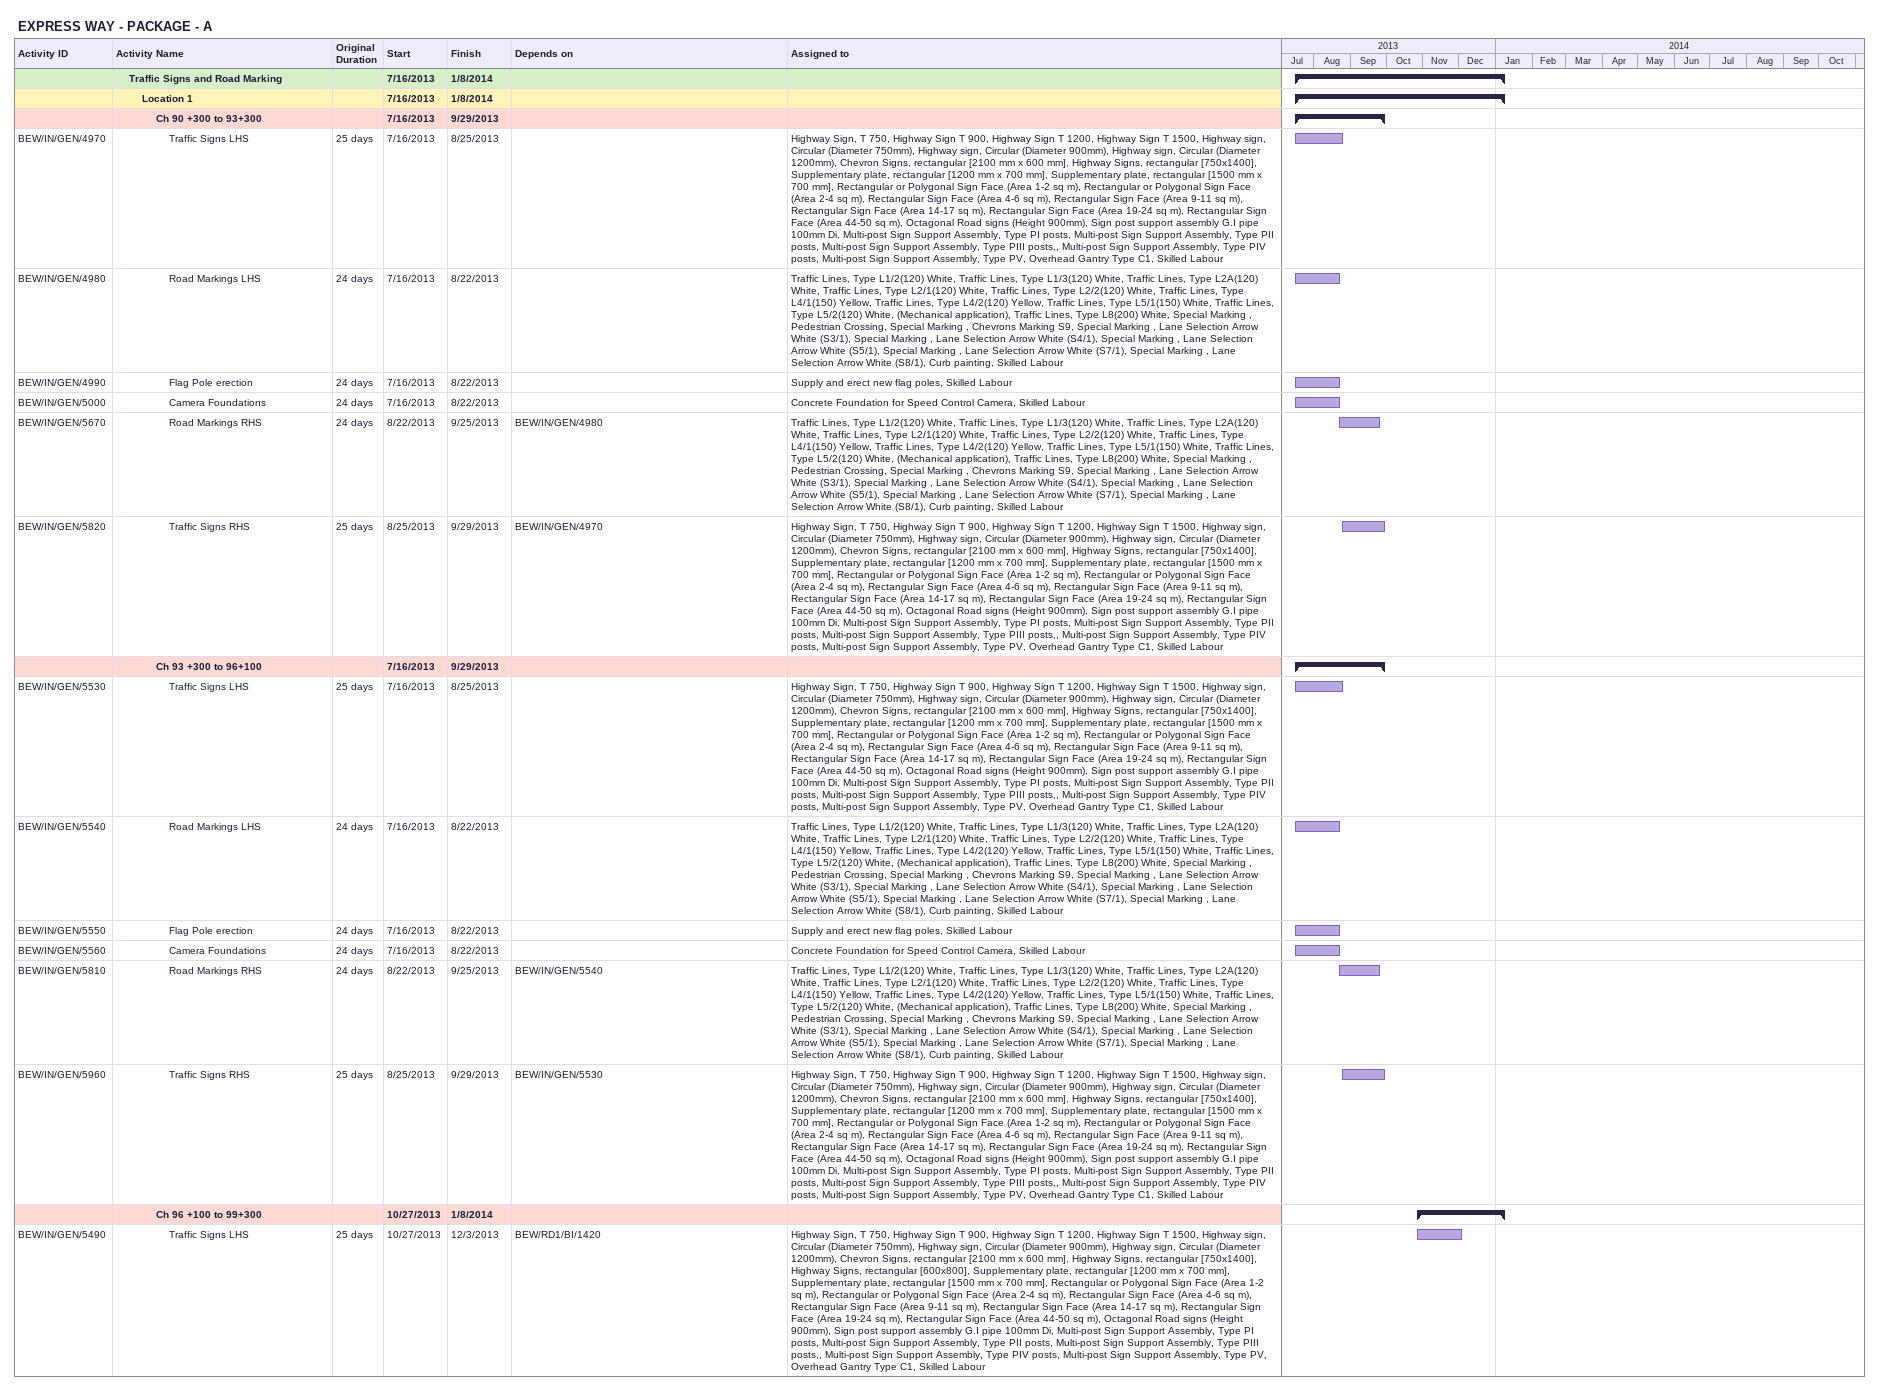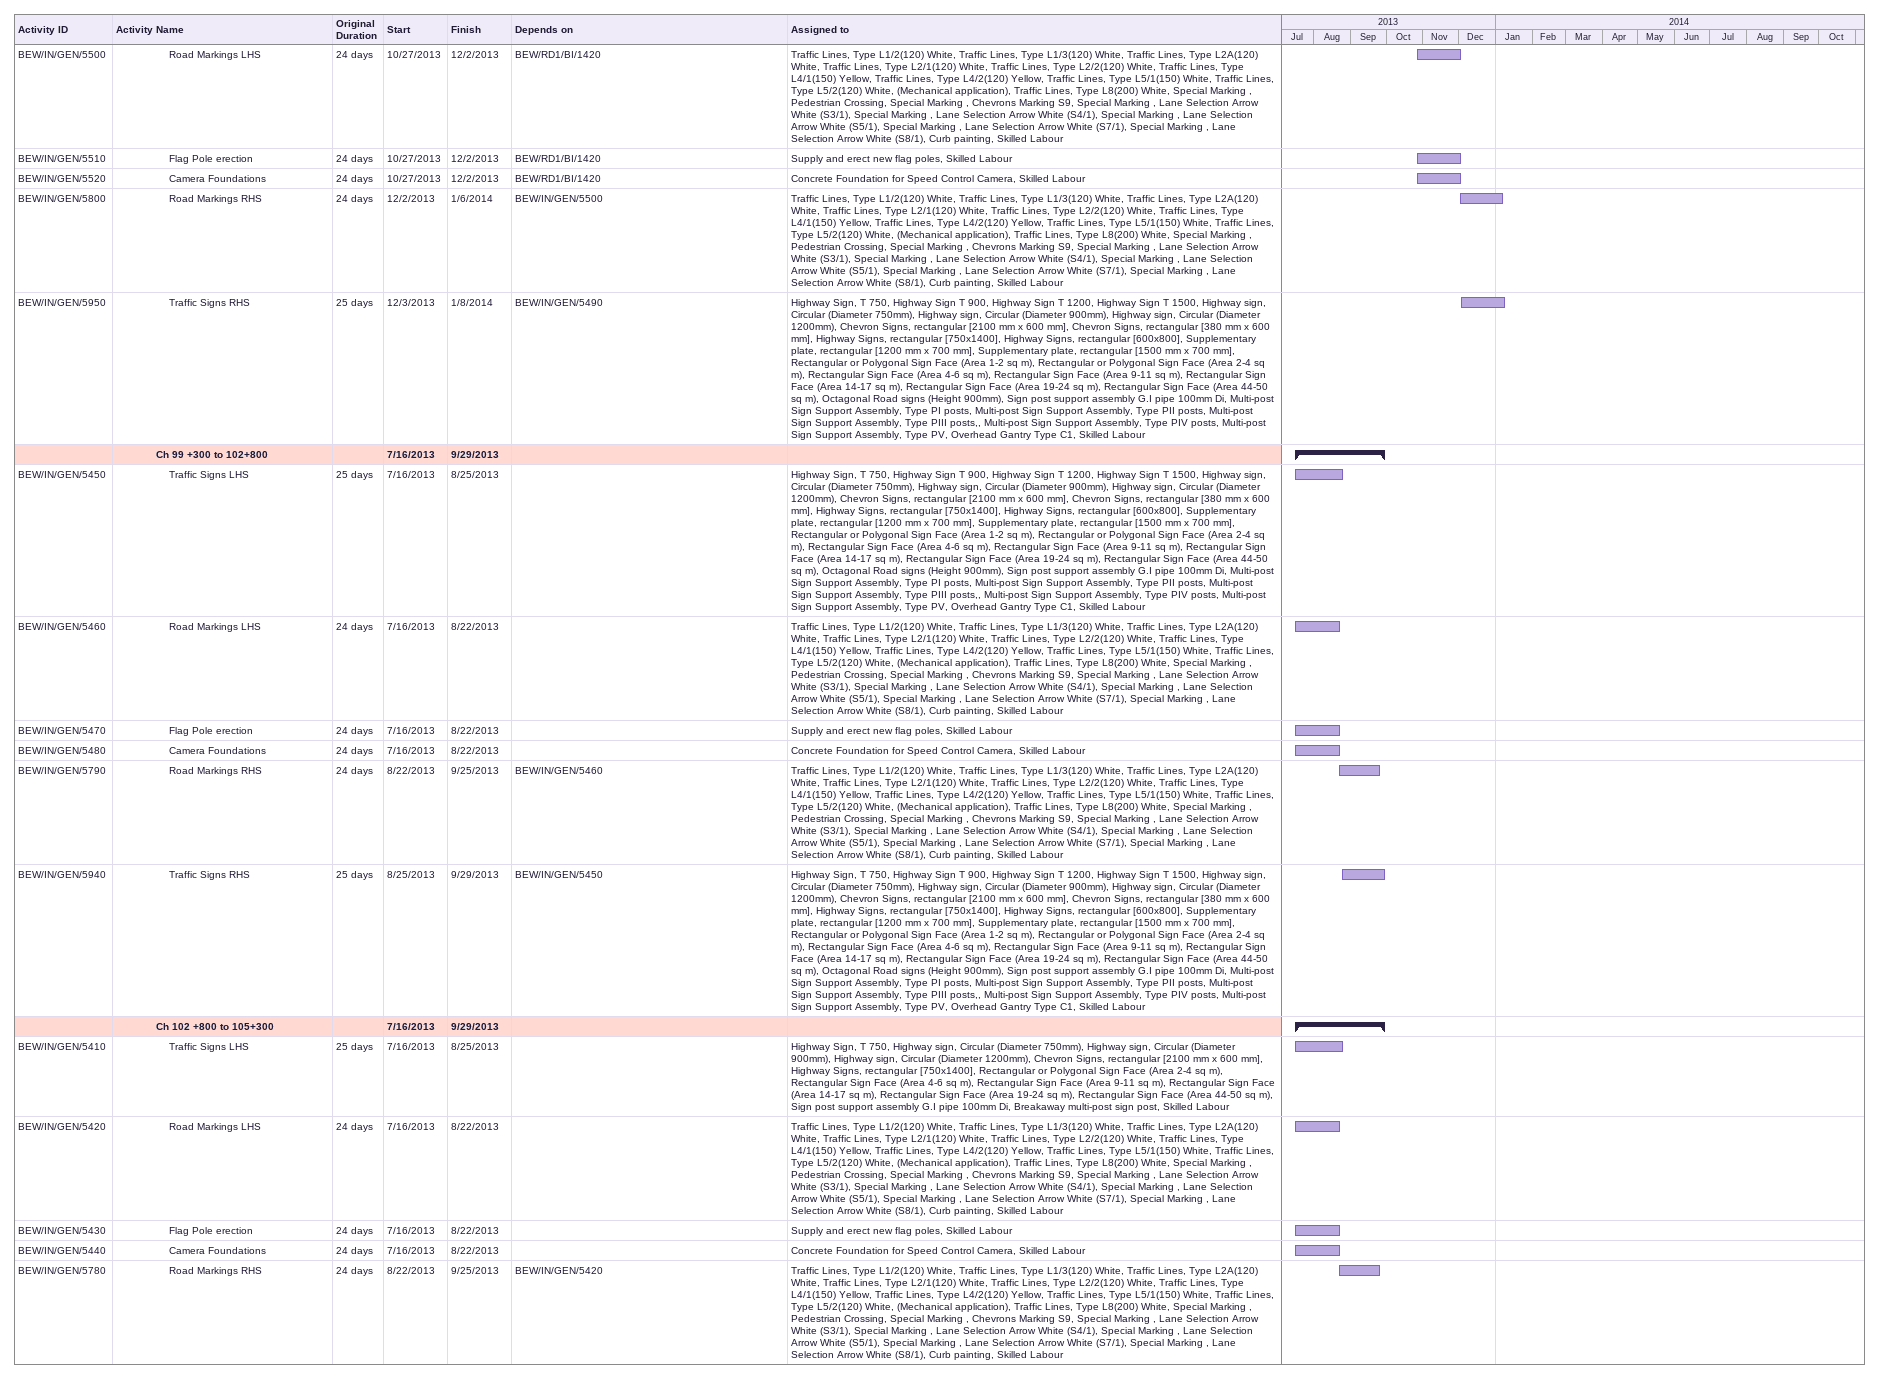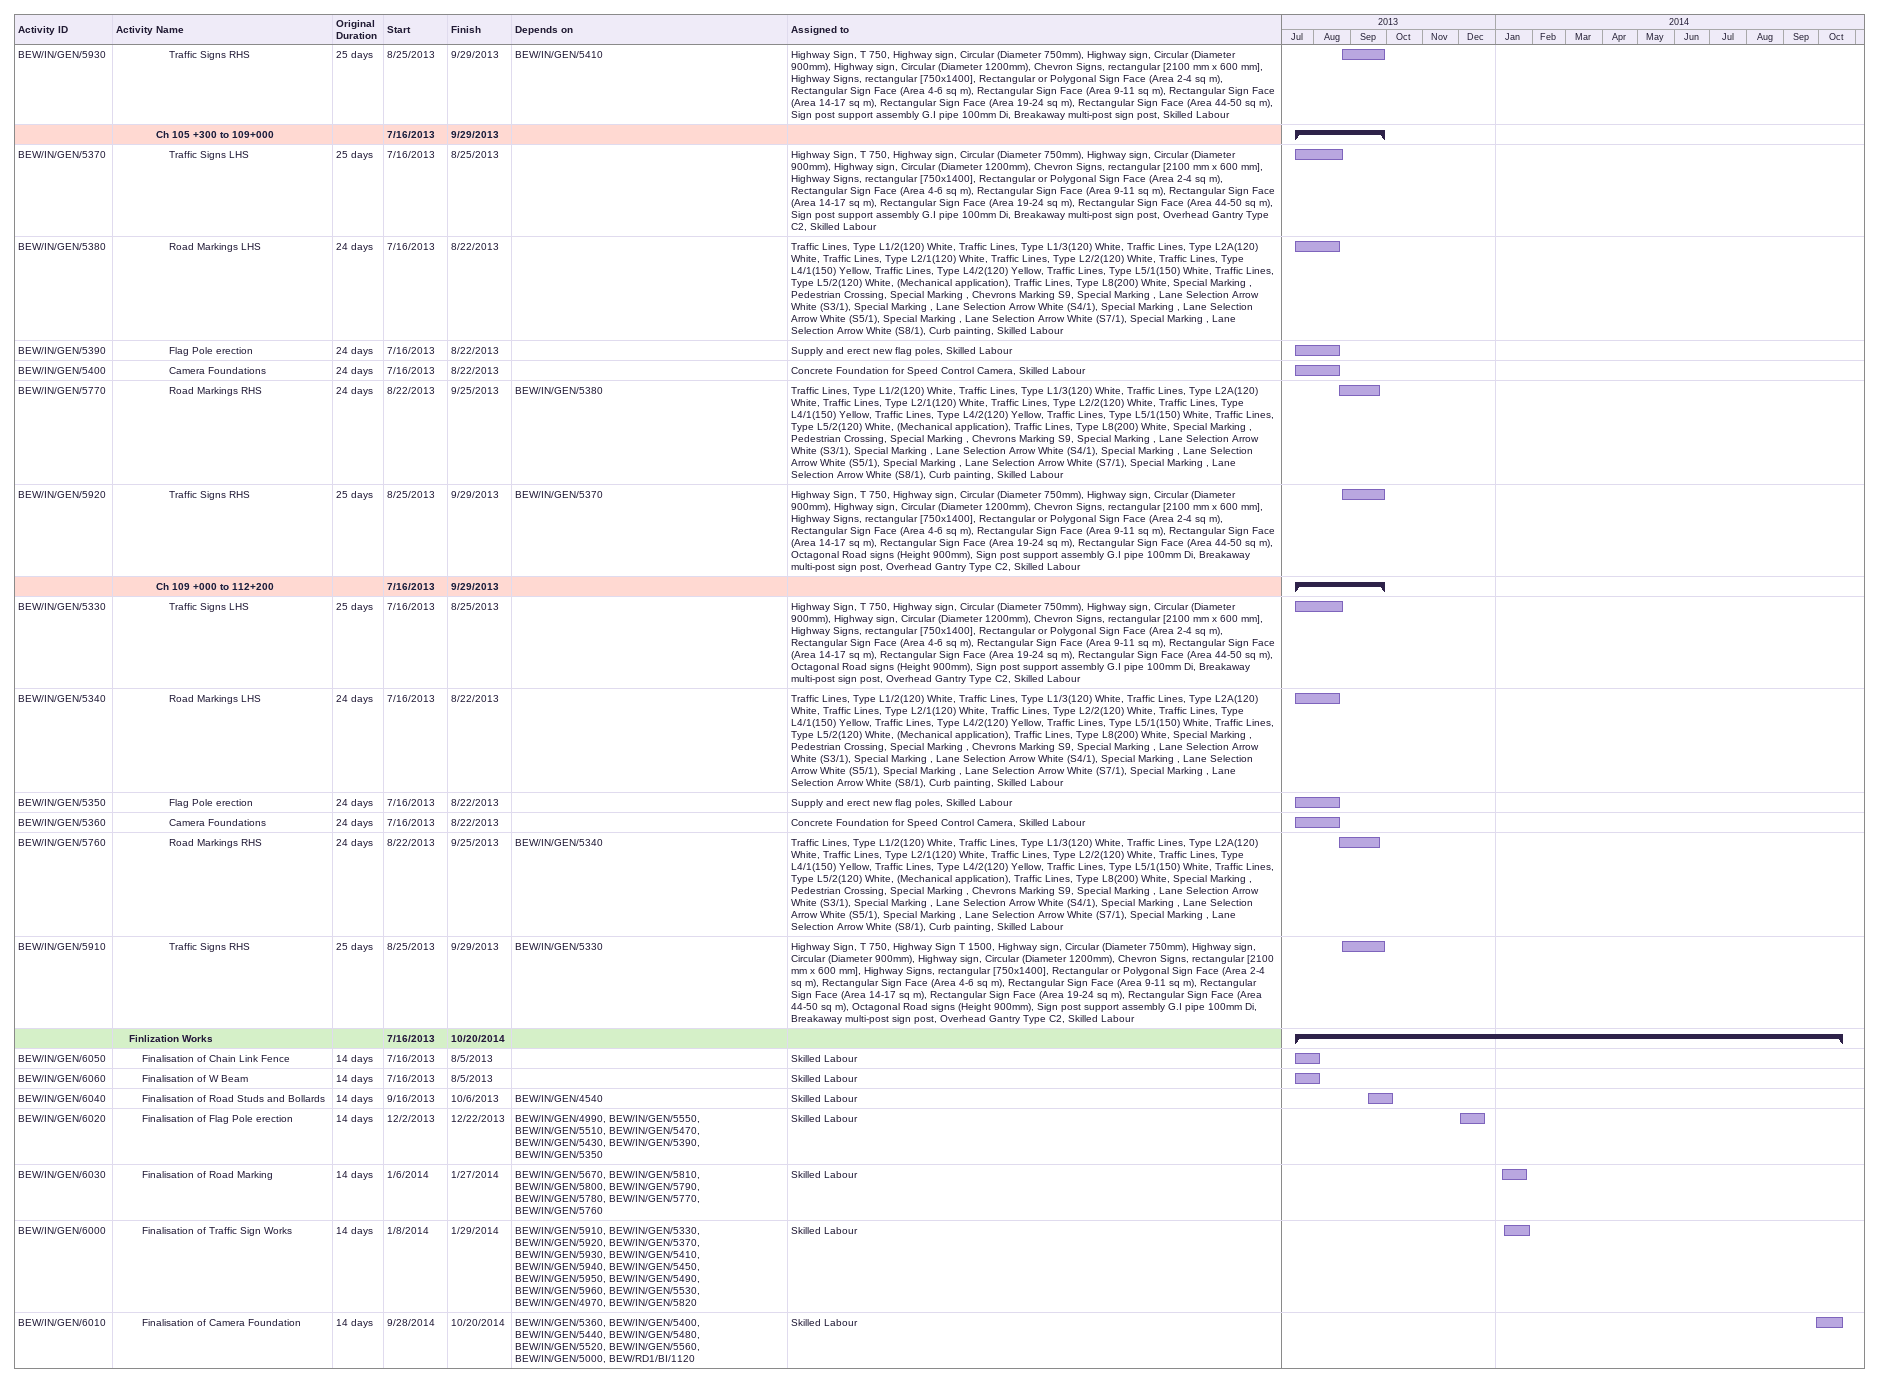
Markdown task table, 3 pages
EXPRESS WAY - PACKAGE - A

| ID | Level | Task | Original duration | Start | Finish | Predecessors | Resources |
|---|---|---|---|---|---|---|---|
|  | 2 | **Traffic Signs and Road Marking** |  | 2013-07-16 | 2014-01-08 |  |  |
|  | 3 | **Location 1** |  | 2013-07-16 | 2014-01-08 |  |  |
|  | 4 | **Ch 90 +300 to 93+300** |  | 2013-07-16 | 2013-09-29 |  |  |
| BEW/IN/GEN/4970 | 5 | Traffic Signs LHS | 25d | 2013-07-16 | 2013-08-25 |  | Highway Sign, T 750, Highway Sign T 900, Highway Sign T 1200, Highway Sign T 1500, Highway sign, Circular (Diameter 750mm), Highway sign, Circular (Diameter 900mm), Highway sign, Circular (Diameter 1200mm), Chevron Signs, rectangular [2100 mm x 600 mm], Highway Signs, rectangular [750x1400], Supplementary plate, rectangular [1200 mm x 700 mm], Supplementary plate, rectangular [1500 mm x 700 mm], Rectangular or Polygonal Sign Face (Area 1-2 sq m), Rectangular or Polygonal Sign Face (Area 2-4 sq m), Rectangular Sign Face (Area 4-6 sq m), Rectangular Sign Face (Area 9-11 sq m), Rectangular Sign Face (Area 14-17 sq m), Rectangular Sign Face (Area 19-24 sq m), Rectangular Sign Face (Area 44-50 sq m), Octagonal Road signs (Height 900mm), Sign post support assembly G.I pipe 100mm Di, Multi-post Sign Support Assembly, Type PI posts, Multi-post Sign Support Assembly, Type PII posts, Multi-post Sign Support Assembly, Type PIII posts,, Multi-post Sign Support Assembly, Type PIV posts, Multi-post Sign Support Assembly, Type PV, Overhead Gantry Type C1, Skilled Labour |
| BEW/IN/GEN/4980 | 5 | Road Markings LHS | 24d | 2013-07-16 | 2013-08-22 |  | Traffic Lines, Type L1/2(120) White, Traffic Lines, Type L1/3(120) White, Traffic Lines, Type L2A(120) White, Traffic Lines, Type L2/1(120) White, Traffic Lines, Type L2/2(120) White, Traffic Lines, Type L4/1(150) Yellow, Traffic Lines, Type L4/2(120) Yellow, Traffic Lines, Type L5/1(150) White, Traffic Lines, Type L5/2(120) White, (Mechanical application), Traffic Lines, Type L8(200) White, Special Marking , Pedestrian Crossing, Special Marking , Chevrons Marking S9, Special Marking , Lane Selection Arrow White (S3/1), Special Marking , Lane Selection Arrow White (S4/1), Special Marking , Lane Selection Arrow White (S5/1), Special Marking , Lane Selection Arrow White (S7/1), Special Marking , Lane Selection Arrow White (S8/1), Curb painting, Skilled Labour |
| BEW/IN/GEN/4990 | 5 | Flag Pole erection | 24d | 2013-07-16 | 2013-08-22 |  | Supply and erect new flag poles, Skilled Labour |
| BEW/IN/GEN/5000 | 5 | Camera Foundations | 24d | 2013-07-16 | 2013-08-22 |  | Concrete Foundation for Speed Control Camera, Skilled Labour |
| BEW/IN/GEN/5670 | 5 | Road Markings RHS | 24d | 2013-08-22 | 2013-09-25 | BEW/IN/GEN/4980 | Traffic Lines, Type L1/2(120) White, Traffic Lines, Type L1/3(120) White, Traffic Lines, Type L2A(120) White, Traffic Lines, Type L2/1(120) White, Traffic Lines, Type L2/2(120) White, Traffic Lines, Type L4/1(150) Yellow, Traffic Lines, Type L4/2(120) Yellow, Traffic Lines, Type L5/1(150) White, Traffic Lines, Type L5/2(120) White, (Mechanical application), Traffic Lines, Type L8(200) White, Special Marking , Pedestrian Crossing, Special Marking , Chevrons Marking S9, Special Marking , Lane Selection Arrow White (S3/1), Special Marking , Lane Selection Arrow White (S4/1), Special Marking , Lane Selection Arrow White (S5/1), Special Marking , Lane Selection Arrow White (S7/1), Special Marking , Lane Selection Arrow White (S8/1), Curb painting, Skilled Labour |
| BEW/IN/GEN/5820 | 5 | Traffic Signs RHS | 25d | 2013-08-25 | 2013-09-29 | BEW/IN/GEN/4970 | Highway Sign, T 750, Highway Sign T 900, Highway Sign T 1200, Highway Sign T 1500, Highway sign, Circular (Diameter 750mm), Highway sign, Circular (Diameter 900mm), Highway sign, Circular (Diameter 1200mm), Chevron Signs, rectangular [2100 mm x 600 mm], Highway Signs, rectangular [750x1400], Supplementary plate, rectangular [1200 mm x 700 mm], Supplementary plate, rectangular [1500 mm x 700 mm], Rectangular or Polygonal Sign Face (Area 1-2 sq m), Rectangular or Polygonal Sign Face (Area 2-4 sq m), Rectangular Sign Face (Area 4-6 sq m), Rectangular Sign Face (Area 9-11 sq m), Rectangular Sign Face (Area 14-17 sq m), Rectangular Sign Face (Area 19-24 sq m), Rectangular Sign Face (Area 44-50 sq m), Octagonal Road signs (Height 900mm), Sign post support assembly G.I pipe 100mm Di, Multi-post Sign Support Assembly, Type PI posts, Multi-post Sign Support Assembly, Type PII posts, Multi-post Sign Support Assembly, Type PIII posts,, Multi-post Sign Support Assembly, Type PIV posts, Multi-post Sign Support Assembly, Type PV, Overhead Gantry Type C1, Skilled Labour |
|  | 4 | **Ch 93 +300 to 96+100** |  | 2013-07-16 | 2013-09-29 |  |  |
| BEW/IN/GEN/5530 | 5 | Traffic Signs LHS | 25d | 2013-07-16 | 2013-08-25 |  | Highway Sign, T 750, Highway Sign T 900, Highway Sign T 1200, Highway Sign T 1500, Highway sign, Circular (Diameter 750mm), Highway sign, Circular (Diameter 900mm), Highway sign, Circular (Diameter 1200mm), Chevron Signs, rectangular [2100 mm x 600 mm], Highway Signs, rectangular [750x1400], Supplementary plate, rectangular [1200 mm x 700 mm], Supplementary plate, rectangular [1500 mm x 700 mm], Rectangular or Polygonal Sign Face (Area 1-2 sq m), Rectangular or Polygonal Sign Face (Area 2-4 sq m), Rectangular Sign Face (Area 4-6 sq m), Rectangular Sign Face (Area 9-11 sq m), Rectangular Sign Face (Area 14-17 sq m), Rectangular Sign Face (Area 19-24 sq m), Rectangular Sign Face (Area 44-50 sq m), Octagonal Road signs (Height 900mm), Sign post support assembly G.I pipe 100mm Di, Multi-post Sign Support Assembly, Type PI posts, Multi-post Sign Support Assembly, Type PII posts, Multi-post Sign Support Assembly, Type PIII posts,, Multi-post Sign Support Assembly, Type PIV posts, Multi-post Sign Support Assembly, Type PV, Overhead Gantry Type C1, Skilled Labour |
| BEW/IN/GEN/5540 | 5 | Road Markings LHS | 24d | 2013-07-16 | 2013-08-22 |  | Traffic Lines, Type L1/2(120) White, Traffic Lines, Type L1/3(120) White, Traffic Lines, Type L2A(120) White, Traffic Lines, Type L2/1(120) White, Traffic Lines, Type L2/2(120) White, Traffic Lines, Type L4/1(150) Yellow, Traffic Lines, Type L4/2(120) Yellow, Traffic Lines, Type L5/1(150) White, Traffic Lines, Type L5/2(120) White, (Mechanical application), Traffic Lines, Type L8(200) White, Special Marking , Pedestrian Crossing, Special Marking , Chevrons Marking S9, Special Marking , Lane Selection Arrow White (S3/1), Special Marking , Lane Selection Arrow White (S4/1), Special Marking , Lane Selection Arrow White (S5/1), Special Marking , Lane Selection Arrow White (S7/1), Special Marking , Lane Selection Arrow White (S8/1), Curb painting, Skilled Labour |
| BEW/IN/GEN/5550 | 5 | Flag Pole erection | 24d | 2013-07-16 | 2013-08-22 |  | Supply and erect new flag poles, Skilled Labour |
| BEW/IN/GEN/5560 | 5 | Camera Foundations | 24d | 2013-07-16 | 2013-08-22 |  | Concrete Foundation for Speed Control Camera, Skilled Labour |
| BEW/IN/GEN/5810 | 5 | Road Markings RHS | 24d | 2013-08-22 | 2013-09-25 | BEW/IN/GEN/5540 | Traffic Lines, Type L1/2(120) White, Traffic Lines, Type L1/3(120) White, Traffic Lines, Type L2A(120) White, Traffic Lines, Type L2/1(120) White, Traffic Lines, Type L2/2(120) White, Traffic Lines, Type L4/1(150) Yellow, Traffic Lines, Type L4/2(120) Yellow, Traffic Lines, Type L5/1(150) White, Traffic Lines, Type L5/2(120) White, (Mechanical application), Traffic Lines, Type L8(200) White, Special Marking , Pedestrian Crossing, Special Marking , Chevrons Marking S9, Special Marking , Lane Selection Arrow White (S3/1), Special Marking , Lane Selection Arrow White (S4/1), Special Marking , Lane Selection Arrow White (S5/1), Special Marking , Lane Selection Arrow White (S7/1), Special Marking , Lane Selection Arrow White (S8/1), Curb painting, Skilled Labour |
| BEW/IN/GEN/5960 | 5 | Traffic Signs RHS | 25d | 2013-08-25 | 2013-09-29 | BEW/IN/GEN/5530 | Highway Sign, T 750, Highway Sign T 900, Highway Sign T 1200, Highway Sign T 1500, Highway sign, Circular (Diameter 750mm), Highway sign, Circular (Diameter 900mm), Highway sign, Circular (Diameter 1200mm), Chevron Signs, rectangular [2100 mm x 600 mm], Highway Signs, rectangular [750x1400], Supplementary plate, rectangular [1200 mm x 700 mm], Supplementary plate, rectangular [1500 mm x 700 mm], Rectangular or Polygonal Sign Face (Area 1-2 sq m), Rectangular or Polygonal Sign Face (Area 2-4 sq m), Rectangular Sign Face (Area 4-6 sq m), Rectangular Sign Face (Area 9-11 sq m), Rectangular Sign Face (Area 14-17 sq m), Rectangular Sign Face (Area 19-24 sq m), Rectangular Sign Face (Area 44-50 sq m), Octagonal Road signs (Height 900mm), Sign post support assembly G.I pipe 100mm Di, Multi-post Sign Support Assembly, Type PI posts, Multi-post Sign Support Assembly, Type PII posts, Multi-post Sign Support Assembly, Type PIII posts,, Multi-post Sign Support Assembly, Type PIV posts, Multi-post Sign Support Assembly, Type PV, Overhead Gantry Type C1, Skilled Labour |
|  | 4 | **Ch 96 +100 to 99+300** |  | 2013-10-27 | 2014-01-08 |  |  |
| BEW/IN/GEN/5490 | 5 | Traffic Signs LHS | 25d | 2013-10-27 | 2013-12-03 | BEW/RD1/BI/1420 | Highway Sign, T 750, Highway Sign T 900, Highway Sign T 1200, Highway Sign T 1500, Highway sign, Circular (Diameter 750mm), Highway sign, Circular (Diameter 900mm), Highway sign, Circular (Diameter 1200mm), Chevron Signs, rectangular [2100 mm x 600 mm], Highway Signs, rectangular [750x1400], Highway Signs, rectangular [600x800], Supplementary plate, rectangular [1200 mm x 700 mm], Supplementary plate, rectangular [1500 mm x 700 mm], Rectangular or Polygonal Sign Face (Area 1-2 sq m), Rectangular or Polygonal Sign Face (Area 2-4 sq m), Rectangular Sign Face (Area 4-6 sq m), Rectangular Sign Face (Area 9-11 sq m), Rectangular Sign Face (Area 14-17 sq m), Rectangular Sign Face (Area 19-24 sq m), Rectangular Sign Face (Area 44-50 sq m), Octagonal Road signs (Height 900mm), Sign post support assembly G.I pipe 100mm Di, Multi-post Sign Support Assembly, Type PI posts, Multi-post Sign Support Assembly, Type PII posts, Multi-post Sign Support Assembly, Type PIII posts,, Multi-post Sign Support Assembly, Type PIV posts, Multi-post Sign Support Assembly, Type PV, Overhead Gantry Type C1, Skilled Labour |
| BEW/IN/GEN/5500 | 5 | Road Markings LHS | 24d | 2013-10-27 | 2013-12-02 | BEW/RD1/BI/1420 | Traffic Lines, Type L1/2(120) White, Traffic Lines, Type L1/3(120) White, Traffic Lines, Type L2A(120) White, Traffic Lines, Type L2/1(120) White, Traffic Lines, Type L2/2(120) White, Traffic Lines, Type L4/1(150) Yellow, Traffic Lines, Type L4/2(120) Yellow, Traffic Lines, Type L5/1(150) White, Traffic Lines, Type L5/2(120) White, (Mechanical application), Traffic Lines, Type L8(200) White, Special Marking , Pedestrian Crossing, Special Marking , Chevrons Marking S9, Special Marking , Lane Selection Arrow White (S3/1), Special Marking , Lane Selection Arrow White (S4/1), Special Marking , Lane Selection Arrow White (S5/1), Special Marking , Lane Selection Arrow White (S7/1), Special Marking , Lane Selection Arrow White (S8/1), Curb painting, Skilled Labour |
| BEW/IN/GEN/5510 | 5 | Flag Pole erection | 24d | 2013-10-27 | 2013-12-02 | BEW/RD1/BI/1420 | Supply and erect new flag poles, Skilled Labour |
| BEW/IN/GEN/5520 | 5 | Camera Foundations | 24d | 2013-10-27 | 2013-12-02 | BEW/RD1/BI/1420 | Concrete Foundation for Speed Control Camera, Skilled Labour |
| BEW/IN/GEN/5800 | 5 | Road Markings RHS | 24d | 2013-12-02 | 2014-01-06 | BEW/IN/GEN/5500 | Traffic Lines, Type L1/2(120) White, Traffic Lines, Type L1/3(120) White, Traffic Lines, Type L2A(120) White, Traffic Lines, Type L2/1(120) White, Traffic Lines, Type L2/2(120) White, Traffic Lines, Type L4/1(150) Yellow, Traffic Lines, Type L4/2(120) Yellow, Traffic Lines, Type L5/1(150) White, Traffic Lines, Type L5/2(120) White, (Mechanical application), Traffic Lines, Type L8(200) White, Special Marking , Pedestrian Crossing, Special Marking , Chevrons Marking S9, Special Marking , Lane Selection Arrow White (S3/1), Special Marking , Lane Selection Arrow White (S4/1), Special Marking , Lane Selection Arrow White (S5/1), Special Marking , Lane Selection Arrow White (S7/1), Special Marking , Lane Selection Arrow White (S8/1), Curb painting, Skilled Labour |
| BEW/IN/GEN/5950 | 5 | Traffic Signs RHS | 25d | 2013-12-03 | 2014-01-08 | BEW/IN/GEN/5490 | Highway Sign, T 750, Highway Sign T 900, Highway Sign T 1200, Highway Sign T 1500, Highway sign, Circular (Diameter 750mm), Highway sign, Circular (Diameter 900mm), Highway sign, Circular (Diameter 1200mm), Chevron Signs, rectangular [2100 mm x 600 mm], Chevron Signs, rectangular [380 mm x 600 mm], Highway Signs, rectangular [750x1400], Highway Signs, rectangular [600x800], Supplementary plate, rectangular [1200 mm x 700 mm], Supplementary plate, rectangular [1500 mm x 700 mm], Rectangular or Polygonal Sign Face (Area 1-2 sq m), Rectangular or Polygonal Sign Face (Area 2-4 sq m), Rectangular Sign Face (Area 4-6 sq m), Rectangular Sign Face (Area 9-11 sq m), Rectangular Sign Face (Area 14-17 sq m), Rectangular Sign Face (Area 19-24 sq m), Rectangular Sign Face (Area 44-50 sq m), Octagonal Road signs (Height 900mm), Sign post support assembly G.I pipe 100mm Di, Multi-post Sign Support Assembly, Type PI posts, Multi-post Sign Support Assembly, Type PII posts, Multi-post Sign Support Assembly, Type PIII posts,, Multi-post Sign Support Assembly, Type PIV posts, Multi-post Sign Support Assembly, Type PV, Overhead Gantry Type C1, Skilled Labour |
|  | 4 | **Ch 99 +300 to 102+800** |  | 2013-07-16 | 2013-09-29 |  |  |
| BEW/IN/GEN/5450 | 5 | Traffic Signs LHS | 25d | 2013-07-16 | 2013-08-25 |  | Highway Sign, T 750, Highway Sign T 900, Highway Sign T 1200, Highway Sign T 1500, Highway sign, Circular (Diameter 750mm), Highway sign, Circular (Diameter 900mm), Highway sign, Circular (Diameter 1200mm), Chevron Signs, rectangular [2100 mm x 600 mm], Chevron Signs, rectangular [380 mm x 600 mm], Highway Signs, rectangular [750x1400], Highway Signs, rectangular [600x800], Supplementary plate, rectangular [1200 mm x 700 mm], Supplementary plate, rectangular [1500 mm x 700 mm], Rectangular or Polygonal Sign Face (Area 1-2 sq m), Rectangular or Polygonal Sign Face (Area 2-4 sq m), Rectangular Sign Face (Area 4-6 sq m), Rectangular Sign Face (Area 9-11 sq m), Rectangular Sign Face (Area 14-17 sq m), Rectangular Sign Face (Area 19-24 sq m), Rectangular Sign Face (Area 44-50 sq m), Octagonal Road signs (Height 900mm), Sign post support assembly G.I pipe 100mm Di, Multi-post Sign Support Assembly, Type PI posts, Multi-post Sign Support Assembly, Type PII posts, Multi-post Sign Support Assembly, Type PIII posts,, Multi-post Sign Support Assembly, Type PIV posts, Multi-post Sign Support Assembly, Type PV, Overhead Gantry Type C1, Skilled Labour |
| BEW/IN/GEN/5460 | 5 | Road Markings LHS | 24d | 2013-07-16 | 2013-08-22 |  | Traffic Lines, Type L1/2(120) White, Traffic Lines, Type L1/3(120) White, Traffic Lines, Type L2A(120) White, Traffic Lines, Type L2/1(120) White, Traffic Lines, Type L2/2(120) White, Traffic Lines, Type L4/1(150) Yellow, Traffic Lines, Type L4/2(120) Yellow, Traffic Lines, Type L5/1(150) White, Traffic Lines, Type L5/2(120) White, (Mechanical application), Traffic Lines, Type L8(200) White, Special Marking , Pedestrian Crossing, Special Marking , Chevrons Marking S9, Special Marking , Lane Selection Arrow White (S3/1), Special Marking , Lane Selection Arrow White (S4/1), Special Marking , Lane Selection Arrow White (S5/1), Special Marking , Lane Selection Arrow White (S7/1), Special Marking , Lane Selection Arrow White (S8/1), Curb painting, Skilled Labour |
| BEW/IN/GEN/5470 | 5 | Flag Pole erection | 24d | 2013-07-16 | 2013-08-22 |  | Supply and erect new flag poles, Skilled Labour |
| BEW/IN/GEN/5480 | 5 | Camera Foundations | 24d | 2013-07-16 | 2013-08-22 |  | Concrete Foundation for Speed Control Camera, Skilled Labour |
| BEW/IN/GEN/5790 | 5 | Road Markings RHS | 24d | 2013-08-22 | 2013-09-25 | BEW/IN/GEN/5460 | Traffic Lines, Type L1/2(120) White, Traffic Lines, Type L1/3(120) White, Traffic Lines, Type L2A(120) White, Traffic Lines, Type L2/1(120) White, Traffic Lines, Type L2/2(120) White, Traffic Lines, Type L4/1(150) Yellow, Traffic Lines, Type L4/2(120) Yellow, Traffic Lines, Type L5/1(150) White, Traffic Lines, Type L5/2(120) White, (Mechanical application), Traffic Lines, Type L8(200) White, Special Marking , Pedestrian Crossing, Special Marking , Chevrons Marking S9, Special Marking , Lane Selection Arrow White (S3/1), Special Marking , Lane Selection Arrow White (S4/1), Special Marking , Lane Selection Arrow White (S5/1), Special Marking , Lane Selection Arrow White (S7/1), Special Marking , Lane Selection Arrow White (S8/1), Curb painting, Skilled Labour |
| BEW/IN/GEN/5940 | 5 | Traffic Signs RHS | 25d | 2013-08-25 | 2013-09-29 | BEW/IN/GEN/5450 | Highway Sign, T 750, Highway Sign T 900, Highway Sign T 1200, Highway Sign T 1500, Highway sign, Circular (Diameter 750mm), Highway sign, Circular (Diameter 900mm), Highway sign, Circular (Diameter 1200mm), Chevron Signs, rectangular [2100 mm x 600 mm], Chevron Signs, rectangular [380 mm x 600 mm], Highway Signs, rectangular [750x1400], Highway Signs, rectangular [600x800], Supplementary plate, rectangular [1200 mm x 700 mm], Supplementary plate, rectangular [1500 mm x 700 mm], Rectangular or Polygonal Sign Face (Area 1-2 sq m), Rectangular or Polygonal Sign Face (Area 2-4 sq m), Rectangular Sign Face (Area 4-6 sq m), Rectangular Sign Face (Area 9-11 sq m), Rectangular Sign Face (Area 14-17 sq m), Rectangular Sign Face (Area 19-24 sq m), Rectangular Sign Face (Area 44-50 sq m), Octagonal Road signs (Height 900mm), Sign post support assembly G.I pipe 100mm Di, Multi-post Sign Support Assembly, Type PI posts, Multi-post Sign Support Assembly, Type PII posts, Multi-post Sign Support Assembly, Type PIII posts,, Multi-post Sign Support Assembly, Type PIV posts, Multi-post Sign Support Assembly, Type PV, Overhead Gantry Type C1, Skilled Labour |
|  | 4 | **Ch 102 +800 to 105+300** |  | 2013-07-16 | 2013-09-29 |  |  |
| BEW/IN/GEN/5410 | 5 | Traffic Signs LHS | 25d | 2013-07-16 | 2013-08-25 |  | Highway Sign, T 750, Highway sign, Circular (Diameter 750mm), Highway sign, Circular (Diameter 900mm), Highway sign, Circular (Diameter 1200mm), Chevron Signs, rectangular [2100 mm x 600 mm], Highway Signs, rectangular [750x1400], Rectangular or Polygonal Sign Face (Area 2-4 sq m), Rectangular Sign Face (Area 4-6 sq m), Rectangular Sign Face (Area 9-11 sq m), Rectangular Sign Face (Area 14-17 sq m), Rectangular Sign Face (Area 19-24 sq m), Rectangular Sign Face (Area 44-50 sq m), Sign post support assembly G.I pipe 100mm Di, Breakaway multi-post sign post, Skilled Labour |
| BEW/IN/GEN/5420 | 5 | Road Markings LHS | 24d | 2013-07-16 | 2013-08-22 |  | Traffic Lines, Type L1/2(120) White, Traffic Lines, Type L1/3(120) White, Traffic Lines, Type L2A(120) White, Traffic Lines, Type L2/1(120) White, Traffic Lines, Type L2/2(120) White, Traffic Lines, Type L4/1(150) Yellow, Traffic Lines, Type L4/2(120) Yellow, Traffic Lines, Type L5/1(150) White, Traffic Lines, Type L5/2(120) White, (Mechanical application), Traffic Lines, Type L8(200) White, Special Marking , Pedestrian Crossing, Special Marking , Chevrons Marking S9, Special Marking , Lane Selection Arrow White (S3/1), Special Marking , Lane Selection Arrow White (S4/1), Special Marking , Lane Selection Arrow White (S5/1), Special Marking , Lane Selection Arrow White (S7/1), Special Marking , Lane Selection Arrow White (S8/1), Curb painting, Skilled Labour |
| BEW/IN/GEN/5430 | 5 | Flag Pole erection | 24d | 2013-07-16 | 2013-08-22 |  | Supply and erect new flag poles, Skilled Labour |
| BEW/IN/GEN/5440 | 5 | Camera Foundations | 24d | 2013-07-16 | 2013-08-22 |  | Concrete Foundation for Speed Control Camera, Skilled Labour |
| BEW/IN/GEN/5780 | 5 | Road Markings RHS | 24d | 2013-08-22 | 2013-09-25 | BEW/IN/GEN/5420 | Traffic Lines, Type L1/2(120) White, Traffic Lines, Type L1/3(120) White, Traffic Lines, Type L2A(120) White, Traffic Lines, Type L2/1(120) White, Traffic Lines, Type L2/2(120) White, Traffic Lines, Type L4/1(150) Yellow, Traffic Lines, Type L4/2(120) Yellow, Traffic Lines, Type L5/1(150) White, Traffic Lines, Type L5/2(120) White, (Mechanical application), Traffic Lines, Type L8(200) White, Special Marking , Pedestrian Crossing, Special Marking , Chevrons Marking S9, Special Marking , Lane Selection Arrow White (S3/1), Special Marking , Lane Selection Arrow White (S4/1), Special Marking , Lane Selection Arrow White (S5/1), Special Marking , Lane Selection Arrow White (S7/1), Special Marking , Lane Selection Arrow White (S8/1), Curb painting, Skilled Labour |
| BEW/IN/GEN/5930 | 5 | Traffic Signs RHS | 25d | 2013-08-25 | 2013-09-29 | BEW/IN/GEN/5410 | Highway Sign, T 750, Highway sign, Circular (Diameter 750mm), Highway sign, Circular (Diameter 900mm), Highway sign, Circular (Diameter 1200mm), Chevron Signs, rectangular [2100 mm x 600 mm], Highway Signs, rectangular [750x1400], Rectangular or Polygonal Sign Face (Area 2-4 sq m), Rectangular Sign Face (Area 4-6 sq m), Rectangular Sign Face (Area 9-11 sq m), Rectangular Sign Face (Area 14-17 sq m), Rectangular Sign Face (Area 19-24 sq m), Rectangular Sign Face (Area 44-50 sq m), Sign post support assembly G.I pipe 100mm Di, Breakaway multi-post sign post, Skilled Labour |
|  | 4 | **Ch 105 +300 to 109+000** |  | 2013-07-16 | 2013-09-29 |  |  |
| BEW/IN/GEN/5370 | 5 | Traffic Signs LHS | 25d | 2013-07-16 | 2013-08-25 |  | Highway Sign, T 750, Highway sign, Circular (Diameter 750mm), Highway sign, Circular (Diameter 900mm), Highway sign, Circular (Diameter 1200mm), Chevron Signs, rectangular [2100 mm x 600 mm], Highway Signs, rectangular [750x1400], Rectangular or Polygonal Sign Face (Area 2-4 sq m), Rectangular Sign Face (Area 4-6 sq m), Rectangular Sign Face (Area 9-11 sq m), Rectangular Sign Face (Area 14-17 sq m), Rectangular Sign Face (Area 19-24 sq m), Rectangular Sign Face (Area 44-50 sq m), Sign post support assembly G.I pipe 100mm Di, Breakaway multi-post sign post, Overhead Gantry Type C2, Skilled Labour |
| BEW/IN/GEN/5380 | 5 | Road Markings LHS | 24d | 2013-07-16 | 2013-08-22 |  | Traffic Lines, Type L1/2(120) White, Traffic Lines, Type L1/3(120) White, Traffic Lines, Type L2A(120) White, Traffic Lines, Type L2/1(120) White, Traffic Lines, Type L2/2(120) White, Traffic Lines, Type L4/1(150) Yellow, Traffic Lines, Type L4/2(120) Yellow, Traffic Lines, Type L5/1(150) White, Traffic Lines, Type L5/2(120) White, (Mechanical application), Traffic Lines, Type L8(200) White, Special Marking , Pedestrian Crossing, Special Marking , Chevrons Marking S9, Special Marking , Lane Selection Arrow White (S3/1), Special Marking , Lane Selection Arrow White (S4/1), Special Marking , Lane Selection Arrow White (S5/1), Special Marking , Lane Selection Arrow White (S7/1), Special Marking , Lane Selection Arrow White (S8/1), Curb painting, Skilled Labour |
| BEW/IN/GEN/5390 | 5 | Flag Pole erection | 24d | 2013-07-16 | 2013-08-22 |  | Supply and erect new flag poles, Skilled Labour |
| BEW/IN/GEN/5400 | 5 | Camera Foundations | 24d | 2013-07-16 | 2013-08-22 |  | Concrete Foundation for Speed Control Camera, Skilled Labour |
| BEW/IN/GEN/5770 | 5 | Road Markings RHS | 24d | 2013-08-22 | 2013-09-25 | BEW/IN/GEN/5380 | Traffic Lines, Type L1/2(120) White, Traffic Lines, Type L1/3(120) White, Traffic Lines, Type L2A(120) White, Traffic Lines, Type L2/1(120) White, Traffic Lines, Type L2/2(120) White, Traffic Lines, Type L4/1(150) Yellow, Traffic Lines, Type L4/2(120) Yellow, Traffic Lines, Type L5/1(150) White, Traffic Lines, Type L5/2(120) White, (Mechanical application), Traffic Lines, Type L8(200) White, Special Marking , Pedestrian Crossing, Special Marking , Chevrons Marking S9, Special Marking , Lane Selection Arrow White (S3/1), Special Marking , Lane Selection Arrow White (S4/1), Special Marking , Lane Selection Arrow White (S5/1), Special Marking , Lane Selection Arrow White (S7/1), Special Marking , Lane Selection Arrow White (S8/1), Curb painting, Skilled Labour |
| BEW/IN/GEN/5920 | 5 | Traffic Signs RHS | 25d | 2013-08-25 | 2013-09-29 | BEW/IN/GEN/5370 | Highway Sign, T 750, Highway sign, Circular (Diameter 750mm), Highway sign, Circular (Diameter 900mm), Highway sign, Circular (Diameter 1200mm), Chevron Signs, rectangular [2100 mm x 600 mm], Highway Signs, rectangular [750x1400], Rectangular or Polygonal Sign Face (Area 2-4 sq m), Rectangular Sign Face (Area 4-6 sq m), Rectangular Sign Face (Area 9-11 sq m), Rectangular Sign Face (Area 14-17 sq m), Rectangular Sign Face (Area 19-24 sq m), Rectangular Sign Face (Area 44-50 sq m), Octagonal Road signs (Height 900mm), Sign post support assembly G.I pipe 100mm Di, Breakaway multi-post sign post, Overhead Gantry Type C2, Skilled Labour |
|  | 4 | **Ch 109 +000 to 112+200** |  | 2013-07-16 | 2013-09-29 |  |  |
| BEW/IN/GEN/5330 | 5 | Traffic Signs LHS | 25d | 2013-07-16 | 2013-08-25 |  | Highway Sign, T 750, Highway sign, Circular (Diameter 750mm), Highway sign, Circular (Diameter 900mm), Highway sign, Circular (Diameter 1200mm), Chevron Signs, rectangular [2100 mm x 600 mm], Highway Signs, rectangular [750x1400], Rectangular or Polygonal Sign Face (Area 2-4 sq m), Rectangular Sign Face (Area 4-6 sq m), Rectangular Sign Face (Area 9-11 sq m), Rectangular Sign Face (Area 14-17 sq m), Rectangular Sign Face (Area 19-24 sq m), Rectangular Sign Face (Area 44-50 sq m), Octagonal Road signs (Height 900mm), Sign post support assembly G.I pipe 100mm Di, Breakaway multi-post sign post, Overhead Gantry Type C2, Skilled Labour |
| BEW/IN/GEN/5340 | 5 | Road Markings LHS | 24d | 2013-07-16 | 2013-08-22 |  | Traffic Lines, Type L1/2(120) White, Traffic Lines, Type L1/3(120) White, Traffic Lines, Type L2A(120) White, Traffic Lines, Type L2/1(120) White, Traffic Lines, Type L2/2(120) White, Traffic Lines, Type L4/1(150) Yellow, Traffic Lines, Type L4/2(120) Yellow, Traffic Lines, Type L5/1(150) White, Traffic Lines, Type L5/2(120) White, (Mechanical application), Traffic Lines, Type L8(200) White, Special Marking , Pedestrian Crossing, Special Marking , Chevrons Marking S9, Special Marking , Lane Selection Arrow White (S3/1), Special Marking , Lane Selection Arrow White (S4/1), Special Marking , Lane Selection Arrow White (S5/1), Special Marking , Lane Selection Arrow White (S7/1), Special Marking , Lane Selection Arrow White (S8/1), Curb painting, Skilled Labour |
| BEW/IN/GEN/5350 | 5 | Flag Pole erection | 24d | 2013-07-16 | 2013-08-22 |  | Supply and erect new flag poles, Skilled Labour |
| BEW/IN/GEN/5360 | 5 | Camera Foundations | 24d | 2013-07-16 | 2013-08-22 |  | Concrete Foundation for Speed Control Camera, Skilled Labour |
| BEW/IN/GEN/5760 | 5 | Road Markings RHS | 24d | 2013-08-22 | 2013-09-25 | BEW/IN/GEN/5340 | Traffic Lines, Type L1/2(120) White, Traffic Lines, Type L1/3(120) White, Traffic Lines, Type L2A(120) White, Traffic Lines, Type L2/1(120) White, Traffic Lines, Type L2/2(120) White, Traffic Lines, Type L4/1(150) Yellow, Traffic Lines, Type L4/2(120) Yellow, Traffic Lines, Type L5/1(150) White, Traffic Lines, Type L5/2(120) White, (Mechanical application), Traffic Lines, Type L8(200) White, Special Marking , Pedestrian Crossing, Special Marking , Chevrons Marking S9, Special Marking , Lane Selection Arrow White (S3/1), Special Marking , Lane Selection Arrow White (S4/1), Special Marking , Lane Selection Arrow White (S5/1), Special Marking , Lane Selection Arrow White (S7/1), Special Marking , Lane Selection Arrow White (S8/1), Curb painting, Skilled Labour |
| BEW/IN/GEN/5910 | 5 | Traffic Signs RHS | 25d | 2013-08-25 | 2013-09-29 | BEW/IN/GEN/5330 | Highway Sign, T 750, Highway Sign T 1500, Highway sign, Circular (Diameter 750mm), Highway sign, Circular (Diameter 900mm), Highway sign, Circular (Diameter 1200mm), Chevron Signs, rectangular [2100 mm x 600 mm], Highway Signs, rectangular [750x1400], Rectangular or Polygonal Sign Face (Area 2-4 sq m), Rectangular Sign Face (Area 4-6 sq m), Rectangular Sign Face (Area 9-11 sq m), Rectangular Sign Face (Area 14-17 sq m), Rectangular Sign Face (Area 19-24 sq m), Rectangular Sign Face (Area 44-50 sq m), Octagonal Road signs (Height 900mm), Sign post support assembly G.I pipe 100mm Di, Breakaway multi-post sign post, Overhead Gantry Type C2, Skilled Labour |
|  | 2 | **Finlization Works** |  | 2013-07-16 | 2014-10-20 |  |  |
| BEW/IN/GEN/6050 | 3 | Finalisation of Chain Link Fence | 14d | 2013-07-16 | 2013-08-05 |  | Skilled Labour |
| BEW/IN/GEN/6060 | 3 | Finalisation of W Beam | 14d | 2013-07-16 | 2013-08-05 |  | Skilled Labour |
| BEW/IN/GEN/6040 | 3 | Finalisation of Road Studs and Bollards | 14d | 2013-09-16 | 2013-10-06 | BEW/IN/GEN/4540 | Skilled Labour |
| BEW/IN/GEN/6020 | 3 | Finalisation of Flag Pole erection | 14d | 2013-12-02 | 2013-12-22 | BEW/IN/GEN/4990, BEW/IN/GEN/5550, BEW/IN/GEN/5510, BEW/IN/GEN/5470, BEW/IN/GEN/5430, BEW/IN/GEN/5390, BEW/IN/GEN/5350 | Skilled Labour |
| BEW/IN/GEN/6030 | 3 | Finalisation of Road Marking | 14d | 2014-01-06 | 2014-01-27 | BEW/IN/GEN/5670, BEW/IN/GEN/5810, BEW/IN/GEN/5800, BEW/IN/GEN/5790, BEW/IN/GEN/5780, BEW/IN/GEN/5770, BEW/IN/GEN/5760 | Skilled Labour |
| BEW/IN/GEN/6000 | 3 | Finalisation of Traffic Sign Works | 14d | 2014-01-08 | 2014-01-29 | BEW/IN/GEN/5910, BEW/IN/GEN/5330, BEW/IN/GEN/5920, BEW/IN/GEN/5370, BEW/IN/GEN/5930, BEW/IN/GEN/5410, BEW/IN/GEN/5940, BEW/IN/GEN/5450, BEW/IN/GEN/5950, BEW/IN/GEN/5490, BEW/IN/GEN/5960, BEW/IN/GEN/5530, BEW/IN/GEN/4970, BEW/IN/GEN/5820 | Skilled Labour |
| BEW/IN/GEN/6010 | 3 | Finalisation of Camera Foundation | 14d | 2014-09-28 | 2014-10-20 | BEW/IN/GEN/5360, BEW/IN/GEN/5400, BEW/IN/GEN/5440, BEW/IN/GEN/5480, BEW/IN/GEN/5520, BEW/IN/GEN/5560, BEW/IN/GEN/5000, BEW/RD1/BI/1120 | Skilled Labour |
